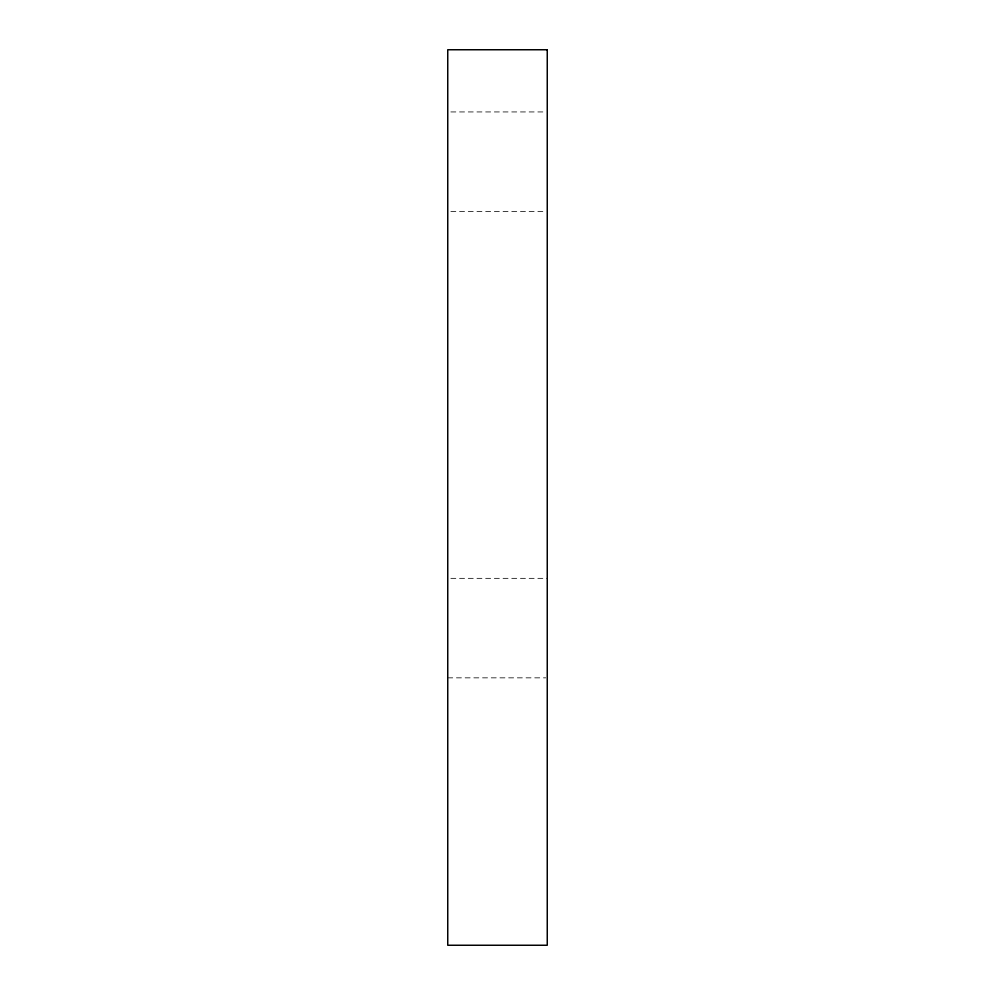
<?xml version="1.0" encoding="UTF-8"?>
<svg xmlns="http://www.w3.org/2000/svg" width="995" height="995" viewBox="0 0 995 995"><rect width="100%" height="100%" fill="white"/><g stroke="black" fill="none" stroke-linecap="round" stroke-linejoin="round"><path stroke-width="0.75" stroke-dasharray="4.97 3.73" d="M450.859 111.937L545.695 111.937M450.859 211.437L545.695 211.437M450.859 578.344L547.25 578.344M447.75 677.844L545.695 677.844"/><path stroke-width="1.49" d="M547.25 49.75L447.75 49.75L447.75 945.25L547.25 945.25L547.25 49.75"/></g></svg>
